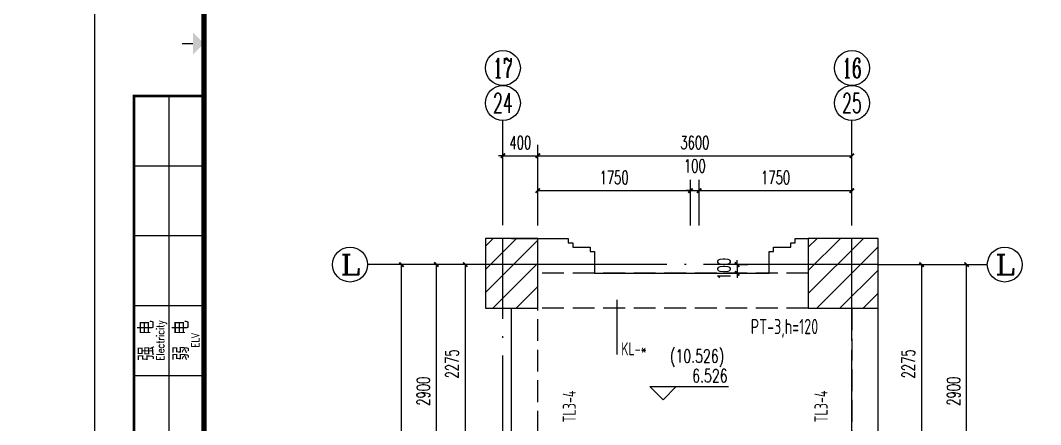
# Model space of a CAD drawing. Extents: x 239268 to 489116, y -316056 to -246175.
# Drawn here: x 369528 to 381219, y -300515 to -295887 of the extents above; entities that cross this region are included whole.
import ezdxf
from ezdxf.enums import TextEntityAlignment as Align

# ---------------------------------------------------------------- set-up
doc = ezdxf.new("R2010")
doc.units = 0
doc.header["$LTSCALE"] = 1000
doc.header["$MEASUREMENT"] = 0
doc.linetypes.add('DASH', pattern=[0.35, 0.25, -0.1])
doc.linetypes.add('DOTE', pattern=[2.42, 2, -0.2, 0.02, -0.2])
doc.layers.get('0').update_dxf_attribs({"linetype": 'CONTINUOUS'})
doc.layers.get('Defpoints').update_dxf_attribs({"color": 6, "linetype": 'CONTINUOUS'})
for name, color, linetype in [('3-ban', 84, 'CONTINUOUS'), ('3-HATCH', 8, 'CONTINUOUS'), ('3-liang-rein', 54, 'CONTINUOUS'), ('3-liang-s', 120, 'CONTINUOUS'), ('3-liang-xu', 120, 'DASH'), ('AXIS', 3, 'CONTINUOUS'), ('AXIS_TEXT', 7, 'CONTINUOUS'), ('COLUMN', 2, 'CONTINUOUS'), ('DIM_ELEV', 3, 'CONTINUOUS'), ('DOTE', 26, 'DOTE'), ('PUB_TEXT', 7, 'CONTINUOUS'), ('图框', 85, 'CONTINUOUS')]:
    doc.layers.add(name, color=color, linetype=linetype)
doc.styles.add('_TCH_AXIS', font='COMPLEX', dxfattribs={"bigfont": 'GBCBIG'})
doc.styles.add('_TCH_DIM', font='SIMPLEX', dxfattribs={"bigfont": 'GBCBIG'})
doc.styles.add('COMPLEX', font='COMPLEX')
doc.styles.add('DIM_FONT', font='SIMPLEX.shx', dxfattribs={"width": 0.65})
doc.styles.add('TKZ2_tjkts.shx', font='tjromant.shx', dxfattribs={"bigfont": 'tjkts.shx'})
doc.styles.add('TSSD_Rein', font='Tssdeng.shx', dxfattribs={"width": 0.7, "bigfont": 'hztxt.shx'})
doc.dimstyles.new('DIMN50', dxfattribs={"dimscale": 0.5, "dimtxt": 300, "dimasz": 100, "dimexe": 250, "dimexo": 300, "dimgap": 150, "dimtad": 1, "dimdec": 0, "dimzin": 0, "dimdsep": 46, "dimtxsty": 'DIM_FONT', "dimblk": 'ARCHTICK', "dimcen": 0.09, "dimclrt": 7, "dimazin": 2, "dimtfac": 1, "dimtdec": 0, "dimtix": 1, "dimtmove": 2, "dimatfit": 3, "dimfxl": 0, "dimtolj": 1, "dimtzin": 0, "dimarcsym": 0})
pattern_1 = [(45, (200, -14194.58), (-132.58252, 132.58252), [])]

# ---------------------------------------------------------------- blocks, each defined once
blk = doc.blocks.new('_ArchTick')
at = {"color": 0, "linetype": 'ByBlock', "const_width": 0.4}
blk.add_lwpolyline([(-0.5, -0.5), (0.5, 0.5)], dxfattribs=at)
blk = doc.blocks.new('*D632')
at = {"layer": 'AXIS', "color": 0, "lineweight": -2}
for p, q in [((379807, -298683), (380497, -298683)), ((380372, -301583), (380372, -298683)), ((379807, -301583), (380497, -301583))]:
    blk.add_line(p, q, dxfattribs=at)
at = {"layer": 'Defpoints', "color": 0}
for p in [(379657, -298683), (380372, -298683), (379657, -301583)]:
    blk.add_point(p, dxfattribs=at)
at = {"layer": 'AXIS', "color": 0, "lineweight": -2, "xscale": 50, "yscale": 50, "zscale": 50}
for p, rotation in [((380372, -298683), 90), ((380372, -301583), 270)]:
    blk.add_blockref('_ArchTick', p, dxfattribs=dict(at, rotation=rotation))
at = {"layer": 'AXIS', "color": 7, "insert": (380222, -300133), "char_height": 150, "attachment_point": 5, "rotation": 90, "style": 'DIM_FONT'}
blk.add_mtext('\\A1;2900', dxfattribs=at)
blk = doc.blocks.new('*D633')
at = {"layer": 'AXIS', "color": 0, "lineweight": -2}
for p, q in [((375057, -297836), (375057, -297311)), ((375457, -297836), (375457, -297311)), ((375057, -297436), (375007, -297436)), ((375057, -297436), (375457, -297436)), ((375457, -297436), (375507, -297436))]:
    blk.add_line(p, q, dxfattribs=at)
at = {"layer": 'Defpoints', "color": 0}
for p in [(375457, -297436), (375057, -297986), (375457, -297986)]:
    blk.add_point(p, dxfattribs=at)
at = {"layer": 'AXIS', "color": 0, "lineweight": -2, "xscale": 50, "yscale": 50, "zscale": 50}
blk.add_blockref('_ArchTick', (375057, -297436), dxfattribs=at)
at = {"layer": 'AXIS', "color": 0, "lineweight": -2, "xscale": 50, "yscale": 50, "zscale": 50, "rotation": 180}
blk.add_blockref('_ArchTick', (375457, -297436), dxfattribs=at)
at = {"layer": 'AXIS', "color": 7, "insert": (375257, -297286), "char_height": 150, "attachment_point": 5, "style": 'DIM_FONT'}
blk.add_mtext('\\A1;400', dxfattribs=at)
blk = doc.blocks.new('*D634')
at = {"layer": 'AXIS', "color": 0, "lineweight": -2}
for p, q in [((375457, -297836), (375457, -297311)), ((379057, -297836), (379057, -297311)), ((375457, -297436), (379057, -297436))]:
    blk.add_line(p, q, dxfattribs=at)
at = {"layer": 'Defpoints', "color": 0}
for p in [(379057, -297436), (375457, -297986), (379057, -297986)]:
    blk.add_point(p, dxfattribs=at)
at = {"layer": 'AXIS', "color": 0, "lineweight": -2, "xscale": 50, "yscale": 50, "zscale": 50, "rotation": 180}
blk.add_blockref('_ArchTick', (375457, -297436), dxfattribs=at)
at = {"layer": 'AXIS', "color": 0, "lineweight": -2, "xscale": 50, "yscale": 50, "zscale": 50}
blk.add_blockref('_ArchTick', (379057, -297436), dxfattribs=at)
at = {"layer": 'AXIS', "color": 7, "insert": (377257, -297286), "char_height": 150, "attachment_point": 5, "style": 'DIM_FONT'}
blk.add_mtext('\\A1;3600', dxfattribs=at)
blk = doc.blocks.new('*D635')
at = {"layer": 'AXIS', "color": 0, "lineweight": -2}
for p, q in [((375457, -298236), (375457, -297711)), ((377207, -298236), (377207, -297711)), ((375457, -297836), (377207, -297836))]:
    blk.add_line(p, q, dxfattribs=at)
at = {"layer": 'Defpoints', "color": 0}
for p in [(377207, -297836), (375457, -298386), (377207, -298386)]:
    blk.add_point(p, dxfattribs=at)
at = {"layer": 'AXIS', "color": 0, "lineweight": -2, "xscale": 50, "yscale": 50, "zscale": 50, "rotation": 180}
blk.add_blockref('_ArchTick', (375457, -297836), dxfattribs=at)
at = {"layer": 'AXIS', "color": 0, "lineweight": -2, "xscale": 50, "yscale": 50, "zscale": 50}
blk.add_blockref('_ArchTick', (377207, -297836), dxfattribs=at)
at = {"layer": 'AXIS', "color": 7, "insert": (376332, -297686), "char_height": 150, "attachment_point": 5, "style": 'DIM_FONT'}
blk.add_mtext('\\A1;1750', dxfattribs=at)
blk = doc.blocks.new('*D636')
at = {"layer": 'AXIS', "color": 0, "lineweight": -2}
for p, q in [((377207, -298236), (377207, -297711)), ((377307, -298236), (377307, -297711)), ((377207, -297836), (377157, -297836)), ((377207, -297836), (377307, -297836)), ((377307, -297836), (377357, -297836))]:
    blk.add_line(p, q, dxfattribs=at)
at = {"layer": 'Defpoints', "color": 0}
for p in [(377307, -297836), (377207, -298386), (377307, -298386)]:
    blk.add_point(p, dxfattribs=at)
at = {"layer": 'AXIS', "color": 0, "lineweight": -2, "xscale": 50, "yscale": 50, "zscale": 50}
blk.add_blockref('_ArchTick', (377207, -297836), dxfattribs=at)
at = {"layer": 'AXIS', "color": 0, "lineweight": -2, "xscale": 50, "yscale": 50, "zscale": 50, "rotation": 180}
blk.add_blockref('_ArchTick', (377307, -297836), dxfattribs=at)
at = {"layer": 'AXIS', "color": 7, "insert": (377257, -297553), "char_height": 150, "attachment_point": 5, "style": 'DIM_FONT'}
blk.add_mtext('\\A1;100', dxfattribs=at)
blk = doc.blocks.new('*D637')
at = {"layer": 'AXIS', "color": 0, "lineweight": -2}
for p, q in [((377307, -298236), (377307, -297711)), ((379057, -298236), (379057, -297711)), ((377307, -297836), (379057, -297836))]:
    blk.add_line(p, q, dxfattribs=at)
at = {"layer": 'Defpoints', "color": 0}
for p in [(379057, -297836), (377307, -298386), (379057, -298386)]:
    blk.add_point(p, dxfattribs=at)
at = {"layer": 'AXIS', "color": 0, "lineweight": -2, "xscale": 50, "yscale": 50, "zscale": 50, "rotation": 180}
blk.add_blockref('_ArchTick', (377307, -297836), dxfattribs=at)
at = {"layer": 'AXIS', "color": 0, "lineweight": -2, "xscale": 50, "yscale": 50, "zscale": 50}
blk.add_blockref('_ArchTick', (379057, -297836), dxfattribs=at)
at = {"layer": 'AXIS', "color": 7, "insert": (378182, -297686), "char_height": 150, "attachment_point": 5, "style": 'DIM_FONT'}
blk.add_mtext('\\A1;1750', dxfattribs=at)
blk = doc.blocks.new('*D640')
at = {"layer": 'AXIS', "color": 0, "lineweight": -2}
for p, q in [((375007, -298683), (374170, -298683)), ((374295, -301583), (374295, -298683)), ((375007, -301583), (374170, -301583))]:
    blk.add_line(p, q, dxfattribs=at)
at = {"layer": 'Defpoints', "color": 0}
for p in [(374295, -298683), (375157, -298683), (375157, -301583)]:
    blk.add_point(p, dxfattribs=at)
at = {"layer": 'AXIS', "color": 0, "lineweight": -2, "xscale": 50, "yscale": 50, "zscale": 50}
for p, rotation in [((374295, -298683), 90), ((374295, -301583), 270)]:
    blk.add_blockref('_ArchTick', p, dxfattribs=dict(at, rotation=rotation))
at = {"layer": 'AXIS', "color": 7, "insert": (374145, -300133), "char_height": 150, "attachment_point": 5, "rotation": 90, "style": 'DIM_FONT'}
blk.add_mtext('\\A1;2900', dxfattribs=at)
blk = doc.blocks.new('*D641')
at = {"layer": 'AXIS', "color": 0, "lineweight": -2}
for p, q in [((375007, -298683), (373770, -298683)), ((373895, -308683), (373895, -298683)), ((375007, -308683), (373770, -308683))]:
    blk.add_line(p, q, dxfattribs=at)
at = {"layer": 'Defpoints', "color": 0}
for p in [(373895, -298683), (375157, -298683), (375157, -308683)]:
    blk.add_point(p, dxfattribs=at)
at = {"layer": 'AXIS', "color": 0, "lineweight": -2, "xscale": 50, "yscale": 50, "zscale": 50}
for p, rotation in [((373895, -298683), 90), ((373895, -308683), 270)]:
    blk.add_blockref('_ArchTick', p, dxfattribs=dict(at, rotation=rotation))
at = {"layer": 'AXIS', "color": 7, "insert": (373745, -303683), "char_height": 150, "attachment_point": 5, "rotation": 90, "style": 'DIM_FONT'}
blk.add_mtext('\\A1;10000', dxfattribs=at)
blk = doc.blocks.new('_AXISO')
blk.add_circle((0, 0), 0.5)
at = {"layer": 'AXIS_TEXT', "style": 'COMPLEX', "width": 1.041667}
blk.add_attdef('A', text='', height=0.56, dxfattribs=at).set_placement((-0.25, -0.28), (0.25, -0.28), align=Align.FIT)
blk = doc.blocks.new('TJAD_TK_A1')
for p, q in [((517.38, 385.45), (517.38, 641.45)), ((509.38, 625.45), (525.38, 625.45)), ((509.38, 609.45), (525.38, 609.45)), ((509.38, 593.45), (525.38, 593.45)), ((509.38, 577.45), (525.38, 577.45))]:
    blk.add_line(p, q)
at = {"layer": '图框'}
blk.add_line((500.38, 356.45), (500.38, 950.45), dxfattribs=at)
at = {"layer": '图框', "const_width": 1.2}
blk.add_lwpolyline([(1331.38, 940.45), (525.38, 940.45), (525.38, 366.45), (1331.38, 366.45)], close=True, dxfattribs=at)
at = {"layer": '图框'}
for points, const_width in [([(522.88, 653.45), (520.38, 653.45)], 0.3), ([(525.38, 366.45), (509.38, 366.45), (509.38, 641.45), (525.38, 641.45)], 0.6)]:
    blk.add_lwpolyline(points, dxfattribs=dict(at, const_width=const_width))
blk.add_solid([(522.88, 650.95), (522.88, 655.95), (525.38, 653.45)], dxfattribs=at)
at = {"style": 'TKZ2_tjkts.shx'}
for s, p in [('强 电', (512.17, 585.45)), ('弱 电', (520.17, 585.45))]:
    blk.add_text(s, height=3.6, rotation=90, dxfattribs=at).set_placement(p, align=Align.MIDDLE_CENTER)
at = {"style": 'TKZ2_tjkts.shx', "width": 0.8}
for s, p in [('Electricity', (515.4, 585.45)), ('ELV', (523.4, 585.45))]:
    blk.add_text(s, height=1.8, rotation=90, dxfattribs=at).set_placement(p, align=Align.MIDDLE_CENTER)
blk = doc.blocks.new('*D778')
at = {"layer": '3-liang-s', "color": 0, "lineweight": -2}
for p, q in [((374907, -298683), (374500, -298683)), ((374625, -298683), (374625, -300958)), ((375007, -300958), (374500, -300958))]:
    blk.add_line(p, q, dxfattribs=at)
at = {"layer": 'Defpoints', "color": 0}
for p in [(375057, -298683), (374625, -300958), (375157, -300958)]:
    blk.add_point(p, dxfattribs=at)
at = {"layer": '3-liang-s', "color": 0, "lineweight": -2, "xscale": 50, "yscale": 50, "zscale": 50}
for p, rotation in [((374625, -298683), 90), ((374625, -300958), 270)]:
    blk.add_blockref('_ArchTick', p, dxfattribs=dict(at, rotation=rotation))
at = {"layer": '3-liang-s', "color": 7, "insert": (374475, -299820), "char_height": 150, "attachment_point": 5, "rotation": 90, "style": 'DIM_FONT'}
blk.add_mtext('\\A1;2275', dxfattribs=at)
blk = doc.blocks.new('*D780')
at = {"layer": '3-liang-s', "color": 0, "lineweight": -2}
for p, q in [((379352, -298683), (379979, -298683)), ((379854, -298683), (379854, -300958)), ((379507, -300958), (379979, -300958))]:
    blk.add_line(p, q, dxfattribs=at)
at = {"layer": 'Defpoints', "color": 0}
for p in [(379202, -298683), (379357, -300958), (379854, -300958)]:
    blk.add_point(p, dxfattribs=at)
at = {"layer": '3-liang-s', "color": 0, "lineweight": -2, "xscale": 50, "yscale": 50, "zscale": 50}
for p, rotation in [((379854, -298683), 90), ((379854, -300958), 270)]:
    blk.add_blockref('_ArchTick', p, dxfattribs=dict(at, rotation=rotation))
at = {"layer": '3-liang-s', "color": 7, "insert": (379704, -299820), "char_height": 150, "attachment_point": 5, "rotation": 90, "style": 'DIM_FONT'}
blk.add_mtext('\\A1;2275', dxfattribs=at)
blk = doc.blocks.new('*D786')
at = {"layer": 'AXIS', "color": 0, "lineweight": -2}
for p, q in [((377741, -298683), (377741, -298633)), ((377741, -298683), (377741, -298783)), ((377767, -298683), (377866, -298683)), ((377741, -298783), (377741, -298833)), ((377767, -298783), (377866, -298783))]:
    blk.add_line(p, q, dxfattribs=at)
at = {"layer": 'Defpoints', "color": 0}
for p in [(377617, -298683), (377617, -298783), (377741, -298783)]:
    blk.add_point(p, dxfattribs=at)
at = {"layer": 'AXIS', "color": 0, "lineweight": -2, "xscale": 50, "yscale": 50, "zscale": 50}
for p, rotation in [((377741, -298683), 270), ((377741, -298783), 90)]:
    blk.add_blockref('_ArchTick', p, dxfattribs=dict(at, rotation=rotation))
at = {"layer": 'AXIS', "color": 7, "insert": (377591, -298733), "char_height": 150, "attachment_point": 5, "rotation": 90, "style": 'DIM_FONT'}
blk.add_mtext('\\A1;100', dxfattribs=at)
blk = doc.blocks.new('*D830')
at = {"layer": '3-ban', "color": 0, "lineweight": -2}
for p, q in [((329213, -308558), (329213, -308508)), ((329696, -308558), (329088, -308558)), ((329213, -308558), (329213, -308668)), ((329806, -308668), (329088, -308668)), ((329213, -308668), (329213, -308718))]:
    blk.add_line(p, q, dxfattribs=at)
at = {"layer": '3-liang-s', "color": 0, "lineweight": -2}
for p, q in [((422731, -284372), (422731, -284322)), ((422981, -284372), (422606, -284372)), ((422731, -284472), (422731, -284372)), ((422981, -284472), (422606, -284472)), ((422731, -284472), (422731, -284522))]:
    blk.add_line(p, q, dxfattribs=at)
at = {"layer": 'Defpoints', "color": 0}
for p in [(422731, -284372), (423131, -284372), (423131, -284472), (329846, -308558), (329213, -308668), (329956, -308668)]:
    blk.add_point(p, dxfattribs=at)
at = {"layer": '3-ban', "color": 0, "lineweight": -2, "xscale": 50, "yscale": 50, "zscale": 50}
for p, rotation in [((329213, -308558), 270), ((329213, -308668), 90)]:
    blk.add_blockref('_ArchTick', p, dxfattribs=dict(at, rotation=rotation))
at = {"layer": '3-liang-s', "color": 0, "lineweight": -2, "xscale": 50, "yscale": 50, "zscale": 50}
for p, rotation in [((422731, -284372), 270), ((422731, -284472), 90)]:
    blk.add_blockref('_ArchTick', p, dxfattribs=dict(at, rotation=rotation))
at = {"layer": '3-ban', "color": 7, "insert": (328880, -308613), "char_height": 150, "attachment_point": 5, "rotation": 90, "style": 'DIM_FONT'}
blk.add_mtext('\\A1;50', dxfattribs=at)
at = {"layer": '3-liang-s', "color": 7, "insert": (422581, -284422), "char_height": 150, "attachment_point": 5, "rotation": 90, "style": 'DIM_FONT'}
blk.add_mtext('\\A1;100', dxfattribs=at)
blk = doc.blocks.new('*D831')
at = {"layer": '3-ban', "color": 0, "lineweight": -2}
for p, q in [((329806, -308668), (329088, -308668)), ((329213, -308668), (329213, -309108)), ((329916, -309108), (329088, -309108))]:
    blk.add_line(p, q, dxfattribs=at)
at = {"layer": '3-liang-s', "color": 0, "lineweight": -2}
for p, q in [((432013, -284372), (431638, -284372)), ((431763, -284872), (431763, -284372)), ((432013, -284872), (431638, -284872))]:
    blk.add_line(p, q, dxfattribs=at)
at = {"layer": 'Defpoints', "color": 0}
for p in [(431763, -284372), (432163, -284372), (432163, -284872), (329956, -308668), (329213, -309108), (330066, -309108)]:
    blk.add_point(p, dxfattribs=at)
at = {"layer": '3-ban', "color": 0, "lineweight": -2, "xscale": 50, "yscale": 50, "zscale": 50}
for p, rotation in [((329213, -308668), 90), ((329213, -309108), 270)]:
    blk.add_blockref('_ArchTick', p, dxfattribs=dict(at, rotation=rotation))
at = {"layer": '3-liang-s', "color": 0, "lineweight": -2, "xscale": 50, "yscale": 50, "zscale": 50}
for p, rotation in [((431763, -284372), 90), ((431763, -284872), 270)]:
    blk.add_blockref('_ArchTick', p, dxfattribs=dict(at, rotation=rotation))
at = {"layer": '3-ban', "color": 7, "insert": (329063, -308888), "char_height": 150, "attachment_point": 5, "rotation": 90, "style": 'DIM_FONT'}
blk.add_mtext('\\A1;200', dxfattribs=at)
at = {"layer": '3-liang-s', "color": 7, "insert": (431613, -284622), "char_height": 150, "attachment_point": 5, "rotation": 90, "style": 'DIM_FONT'}
blk.add_mtext('\\A1;500', dxfattribs=at)
blk = doc.blocks.new('*D836')
at = {"layer": '3-ban', "color": 0, "lineweight": -2}
for p, q in [((330176, -313574), (330176, -313260)), ((330676, -313574), (330676, -313260)), ((330176, -313385), (330676, -313385))]:
    blk.add_line(p, q, dxfattribs=at)
at = {"layer": '3-liang-s', "color": 0, "lineweight": -2}
for p, q in [((443729, -298441), (443458, -298441)), ((443583, -298441), (443583, -298391)), ((443583, -298491), (443583, -298441)), ((443729, -298491), (443458, -298491)), ((443583, -298491), (443583, -298541))]:
    blk.add_line(p, q, dxfattribs=at)
at = {"layer": 'Defpoints', "color": 0}
for p in [(443583, -298441), (443879, -298441), (443879, -298491), (330676, -313385), (330176, -313724), (330676, -313724)]:
    blk.add_point(p, dxfattribs=at)
at = {"layer": '3-ban', "color": 0, "lineweight": -2, "xscale": 50, "yscale": 50, "zscale": 50, "rotation": 180}
blk.add_blockref('_ArchTick', (330176, -313385), dxfattribs=at)
at = {"layer": '3-ban', "color": 0, "lineweight": -2, "xscale": 50, "yscale": 50, "zscale": 50}
blk.add_blockref('_ArchTick', (330676, -313385), dxfattribs=at)
at = {"layer": '3-liang-s', "color": 0, "lineweight": -2, "xscale": 50, "yscale": 50, "zscale": 50}
for p, rotation in [((443583, -298441), 270), ((443583, -298491), 90)]:
    blk.add_blockref('_ArchTick', p, dxfattribs=dict(at, rotation=rotation))
at = {"layer": '3-ban', "color": 7, "insert": (330426, -313235), "char_height": 150, "attachment_point": 5, "style": 'DIM_FONT'}
blk.add_mtext('\\A1;250', dxfattribs=at)
at = {"layer": '3-liang-s', "color": 7, "insert": (443433, -298466), "char_height": 150, "attachment_point": 5, "rotation": 90, "style": 'DIM_FONT'}
blk.add_mtext('\\A1;50', dxfattribs=at)
blk = doc.blocks.new('*D841')
at = {"layer": '3-ban', "color": 0, "lineweight": -2}
for p, q in [((329696, -313944), (329088, -313944)), ((329213, -313944), (329213, -314604)), ((330026, -314604), (329088, -314604))]:
    blk.add_line(p, q, dxfattribs=at)
at = {"layer": '3-liang-s', "color": 0, "lineweight": -2}
for p, q in [((443583, -296191), (443583, -296141)), ((443729, -296191), (443458, -296191)), ((443729, -296241), (443458, -296241)), ((443583, -296241), (443583, -296191)), ((443583, -296241), (443583, -296291))]:
    blk.add_line(p, q, dxfattribs=at)
at = {"layer": 'Defpoints', "color": 0}
for p in [(443583, -296191), (443879, -296191), (443879, -296241), (329846, -313944), (329213, -314604), (330176, -314604)]:
    blk.add_point(p, dxfattribs=at)
at = {"layer": '3-ban', "color": 0, "lineweight": -2, "xscale": 50, "yscale": 50, "zscale": 50}
for p, rotation in [((329213, -313944), 90), ((329213, -314604), 270)]:
    blk.add_blockref('_ArchTick', p, dxfattribs=dict(at, rotation=rotation))
at = {"layer": '3-liang-s', "color": 0, "lineweight": -2, "xscale": 50, "yscale": 50, "zscale": 50}
for p, rotation in [((443583, -296191), 270), ((443583, -296241), 90)]:
    blk.add_blockref('_ArchTick', p, dxfattribs=dict(at, rotation=rotation))
at = {"layer": '3-ban', "color": 7, "insert": (329063, -314274), "char_height": 150, "attachment_point": 5, "rotation": 90, "style": 'DIM_FONT'}
blk.add_mtext('\\A1;300', dxfattribs=at)
at = {"layer": '3-liang-s', "color": 7, "insert": (443433, -296216), "char_height": 150, "attachment_point": 5, "rotation": 90, "style": 'DIM_FONT'}
blk.add_mtext('\\A1;50', dxfattribs=at)

msp = doc.modelspace()

# ---------------------------------------------------------------- hatches: boundary and pattern name
at = {"layer": '3-HATCH'}
h = msp.add_hatch(dxfattribs=at)
h.set_pattern_fill('ANSI31', color=256, scale=1500, style=0)
h.set_pattern_definition(pattern_1)
h.paths.add_polyline_path([(375457.1, -298382.6), (374857.1, -298382.6), (374857.1, -299182.6), (375457.1, -299182.6)])
h = msp.add_hatch(dxfattribs=at)
h.set_pattern_fill('ANSI31', color=256, scale=1500, style=0)
h.set_pattern_definition(pattern_1)
h.paths.add_polyline_path([(379357.1, -298382.6), (378557.1, -298382.6), (378557.1, -299182.6), (379357.1, -299182.6)])

# ---------------------------------------------------------------- linework, layer by layer
at = {"layer": '3-liang-rein'}
msp.add_line((376366.2, -299712.3), (376366.2, -299087.5), dxfattribs=at)
at = {"layer": '3-liang-s'}
for p, q in [((375157.1, -300957.6), (375157.1, -299182.6)), ((379357.1, -300957.6), (379357.1, -299182.6))]:
    msp.add_line(p, q, dxfattribs=at)
msp.add_lwpolyline([(375157.1, -298382.6), (375807.1, -298382.6), (375807.1, -298432.6), (375857.1, -298432.6), (375857.1, -298482.6), (376057.1, -298482.6), (376057.1, -298532.6), (376107.1, -298532.6), (376107.1, -298782.6), (378107.1, -298782.6), (378107.1, -298532.6), (378157.1, -298532.6), (378157.1, -298482.6), (378357.1, -298482.6), (378357.1, -298432.6), (378407.1, -298432.6), (378407.1, -298382.6), (378557.1, -298382.6)], dxfattribs=at)
at = {"layer": '3-liang-xu'}
for p, q in [((378557.1, -298782.6), (375457.1, -298782.6)), ((378557.1, -299182.6), (375457.1, -299182.6)), ((375457.1, -300957.6), (375457.1, -299182.6)), ((379057.1, -299182.6), (379057.1, -308182.6)), ((379057.1, -300957.6), (379057.1, -299182.6))]:
    msp.add_line(p, q, dxfattribs=at)
at = {"layer": 'AXIS'}
for p, q in [((375057.1, -296632.6), (375057.1, -296632.6)), ((379057.1, -296632.6), (379057.1, -296632.6)), ((375057.1, -298232.6), (375057.1, -297032.6)), ((379057.1, -298232.6), (379057.1, -297032.6)), ((374707.1, -298682.6), (373505.4, -298682.6)), ((379357.1, -298682.6), (380608.9, -298682.6))]:
    msp.add_line(p, q, dxfattribs=at)
at = {"layer": 'COLUMN'}
for p, q in [((374857.1, -298382.6), (374857.1, -299182.6)), ((375457.1, -298382.6), (374857.1, -298382.6)), ((375457.1, -299182.6), (375457.1, -298382.6)), ((378557.1, -298382.6), (378557.1, -299182.6)), ((379357.1, -298382.6), (378557.1, -298382.6)), ((379357.1, -299182.6), (379357.1, -298382.6)), ((374857.1, -299182.6), (375457.1, -299182.6)), ((378557.1, -299182.6), (379357.1, -299182.6))]:
    msp.add_line(p, q, dxfattribs=at)
at = {"layer": 'DIM_ELEV'}
for p, q in [((376892.1, -300231.1), (376742.1, -300081.1)), ((376742.1, -300081.1), (377642.1, -300081.1)), ((376892.1, -300231.1), (377042.1, -300081.1))]:
    msp.add_line(p, q, dxfattribs=at)
at = {"layer": 'DOTE'}
for p, q in [((375057.1, -308982.6), (375057.1, -298382.6)), ((379057.1, -308982.6), (379057.1, -298382.6)), ((379357.1, -298682.6), (374857.1, -298682.6))]:
    msp.add_line(p, q, dxfattribs=at)
at = {"layer": '图框'}
msp.add_lwpolyline([(370381.1, -281301.7), (412431.1, -281301.7), (412431.1, -311001.7), (370381.1, -311001.7)], close=True, dxfattribs=at)

# ---------------------------------------------------------------- block references
at = {"layer": 'AXIS'}
ref = msp.add_blockref('_AXISO', (375057.1, -296432.6), dxfattribs=dict(at, xscale=400, yscale=400, zscale=400))
ref.add_attrib('A', '17', dxfattribs={"layer": 'AXIS_TEXT', "height": 226.27, "style": '_TCH_AXIS', "width": 0.724138}).set_placement((374944, -296545.7), (375170.3, -296545.7), align=Align.FIT)
ref = msp.add_blockref('_AXISO', (379057.1, -296432.6), dxfattribs=dict(at, xscale=400, yscale=400, zscale=400))
ref.add_attrib('A', '16', dxfattribs={"layer": 'AXIS_TEXT', "height": 226.27, "style": '_TCH_AXIS', "width": 0.724138}).set_placement((378944, -296545.7), (379170.3, -296545.7), align=Align.FIT)
ref = msp.add_blockref('_AXISO', (375057.1, -296832.6), dxfattribs=dict(at, xscale=400, yscale=400, zscale=400))
ref.add_attrib('A', '24', dxfattribs={"layer": 'AXIS_TEXT', "height": 226.27, "style": '_TCH_AXIS', "width": 0.583333}).set_placement((374944, -296945.7), (375170.3, -296945.7), align=Align.FIT)
ref = msp.add_blockref('_AXISO', (379057.1, -296832.6), dxfattribs=dict(at, xscale=400, yscale=400, zscale=400))
ref.add_attrib('A', '25', dxfattribs={"layer": 'AXIS_TEXT', "height": 226.27, "style": '_TCH_AXIS', "width": 0.617647}).set_placement((378944, -296945.7), (379170.3, -296945.7), align=Align.FIT)
ref = msp.add_blockref('_AXISO', (373305.4, -298682.6), dxfattribs=dict(at, xscale=400, yscale=400, zscale=400))
ref.add_attrib('A', 'L', dxfattribs={"layer": 'AXIS_TEXT', "height": 226.3, "style": '_TCH_AXIS', "width": 1.4}).set_placement((373192.2, -298795.7), (373418.5, -298795.7), align=Align.FIT)
ref = msp.add_blockref('_AXISO', (380808.9, -298682.6), dxfattribs=dict(at, xscale=400, yscale=400, zscale=400))
ref.add_attrib('A', 'L', dxfattribs={"layer": 'AXIS_TEXT', "height": 226.3, "style": '_TCH_AXIS', "width": 1.4}).set_placement((380695.8, -298795.7), (380922, -298795.7), align=Align.FIT)
at = {"layer": '图框', "xscale": 50, "yscale": 50, "zscale": 50}
msp.add_blockref('TJAD_TK_A1', (345362.1, -328824.2), dxfattribs=at)

# ---------------------------------------------------------------- texts
at = {"layer": '3-ban', "style": 'TSSD_Rein', "width": 0.7}
msp.add_text('PT-3,h=120', height=175, dxfattribs=at).set_placement((377897.1, -299480.2))
at = {"layer": '3-liang-rein', "style": 'TSSD_Rein', "width": 0.7}
msp.add_text('KL-*', height=150, dxfattribs=at).set_placement((376413.8, -299723))
for p in [(375892.8, -300490.9), (378778.5, -300490.9)]:
    msp.add_text('TL3-4', height=150, rotation=90, dxfattribs=at).set_placement(p)
at = {"layer": 'PUB_TEXT', "style": '_TCH_DIM', "width": 0.705882}
for s, p in [('(10.526)', (376972.1, -299806.1)), ('6.526', (377227.1, -300031.1))]:
    msp.add_text(s, height=148.75, dxfattribs=at).set_placement(p)

# ---------------------------------------------------------------- dimensions: what is measured, and where the dimension line sits
at = {"layer": '3-ban'}
dim = msp.add_linear_dim(base=(329212.7, -308668.4), p1=(329846.4, -308558.4), p2=(329956.4, -308668.4), angle=90, text='50', dimstyle='DIMN50', dxfattribs=at)
dim.commit()
dim.dimension.update_dxf_attribs({"geometry": '*D830', "text_midpoint": (328879.6, -308613.4), "dimtype": 160})
for base, p1, p2, text, picture, middle in [((329212.7, -309108.4), (329956.4, -308668.4), (330066.4, -309108.4), '200', '*D831', (329062.7, -308888.4)), ((329212.7, -314604.5), (329846.4, -313944.5), (330176.4, -314604.5), '300', '*D841', (329062.7, -314274.5))]:
    dim = msp.add_linear_dim(base=base, p1=p1, p2=p2, angle=90, text=text, dimstyle='DIMN50', dxfattribs=at)
    dim.commit()
    dim.dimension.update_dxf_attribs({"geometry": picture, "text_midpoint": middle})
dim = msp.add_linear_dim(base=(330676.3, -313385.3), p1=(330176.3, -313724.5), p2=(330676.3, -313724.5), text='250', dimstyle='DIMN50', dxfattribs=at)
dim.commit()
dim.dimension.update_dxf_attribs({"geometry": '*D836', "text_midpoint": (330426.3, -313235.3)})
at = {"layer": '3-liang-s'}
for base, p1, p2, picture, middle in [((422731.3, -284372.1), (423131.3, -284472.1), (423131.3, -284372.1), '*D830', (422581.3, -284422.1)), ((431763.3, -284372.1), (432163.3, -284872.1), (432163.3, -284372.1), '*D831', (431613.3, -284622.1)), ((443582.6, -296190.8), (443879.4, -296240.8), (443879.4, -296190.8), '*D841', (443432.6, -296215.8)), ((443582.6, -298440.8), (443879.4, -298490.8), (443879.4, -298440.8), '*D836', (443432.6, -298465.8)), ((374624.7, -300957.6), (375057.1, -298682.6), (375157.1, -300957.6), '*D778', (374474.7, -299820.1)), ((379854.4, -300957.6), (379201.9, -298682.6), (379357.1, -300957.6), '*D780', (379704.4, -299820.1))]:
    dim = msp.add_linear_dim(base=base, p1=p1, p2=p2, angle=90, dimstyle='DIMN50', dxfattribs=at)
    dim.commit()
    dim.dimension.update_dxf_attribs({"geometry": picture, "text_midpoint": middle})
at = {"layer": 'AXIS'}
for p1, p2, distance, picture, middle in [((375057.1, -297986.4), (375457.1, -297986.4), 550, '*D633', (375257.1, -297286.4)), ((375457.1, -297986.4), (379057.1, -297986.4), 550, '*D634', (377257.1, -297286.4)), ((375457.1, -298386.4), (377207.1, -298386.4), 550, '*D635', (376332.1, -297686.4)), ((377307.1, -298386.4), (379057.1, -298386.4), 550, '*D637', (378182.1, -297686.4)), ((375157.1, -308682.6), (375157.1, -298682.6), 1261.8, '*D641', (373745.4, -303682.6)), ((375157.1, -301582.6), (375157.1, -298682.6), 861.8, '*D640', (374145.4, -300132.6)), ((379657.1, -301582.6), (379657.1, -298682.6), -714.8, '*D632', (380221.9, -300132.6))]:
    dim = msp.add_aligned_dim(p1=p1, p2=p2, distance=distance, dimstyle='DIMN50', dxfattribs=at)
    dim.commit()
    dim.dimension.update_dxf_attribs({"geometry": picture, "text_midpoint": middle})
dim = msp.add_linear_dim(base=(377307.1, -297836.4), p1=(377207.1, -298386.4), p2=(377307.1, -298386.4), angle=0, dimstyle='DIMN50', dxfattribs=at)
dim.commit()
dim.dimension.update_dxf_attribs({"geometry": '*D636', "text_midpoint": (377257.1, -297552.6), "dimtype": 161})
dim = msp.add_linear_dim(base=(377740.8, -298782.6), p1=(377617.4, -298682.6), p2=(377617.4, -298782.6), angle=90, dimstyle='DIMN50', dxfattribs=at)
dim.commit()
dim.dimension.update_dxf_attribs({"geometry": '*D786', "text_midpoint": (377590.8, -298732.6)})

doc.saveas('drawing.dxf')
